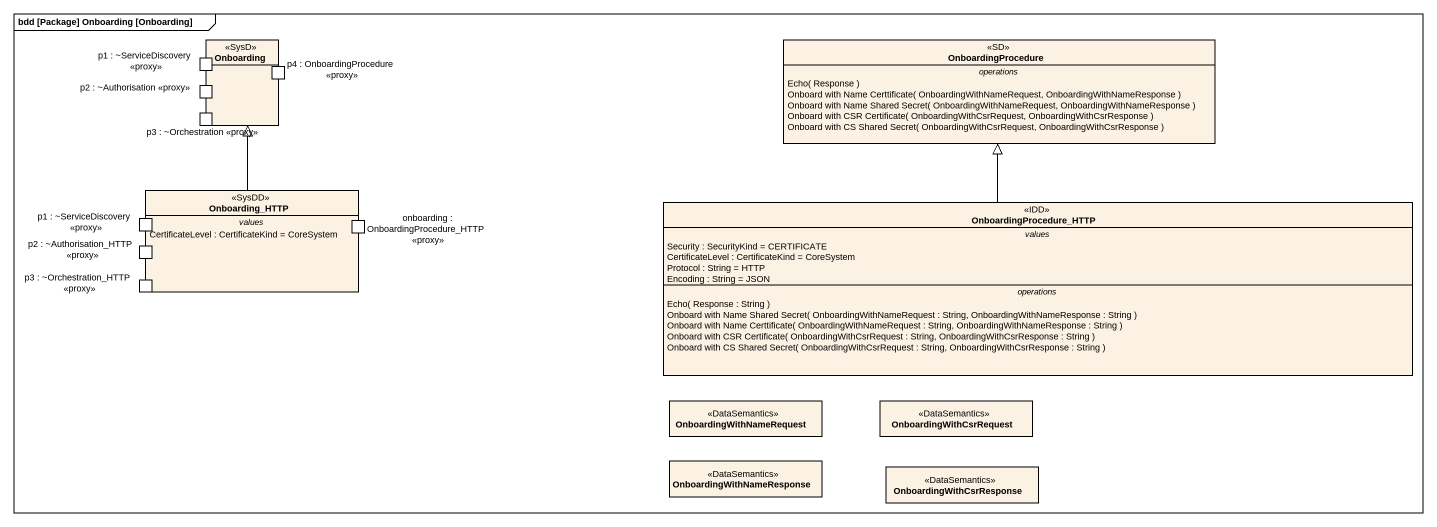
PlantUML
@startuml
mainframe bdd [Package] Onboarding [Onboarding]
allowmixing
hide circle
hide empty members
rectangle Onboarding <<SysD>> {
  port "p1 : ~ServiceDiscovery <<proxy>>" as p1_ServiceDiscovery_proxy
  port "p2 : ~Authorisation <<proxy>>" as p2_Authorisation_proxy
  port "p4 : OnboardingProcedure <<proxy>>" as p4_OnboardingProcedure_proxy
  port "p3 : ~Orchestration <<proxy>>" as p3_Orchestration_proxy
}
class OnboardingProcedure <<SD>> {
  -- operations --
  Echo( Response )
  Onboard with Name Certtificate( OnboardingWithNameRequest, OnboardingWithNameResponse )
  Onboard with Name Shared Secret( OnboardingWithNameRequest, OnboardingWithNameResponse )
  Onboard with CSR Certificate( OnboardingWithCsrRequest, OnboardingWithCsrResponse )
  Onboard with CS Shared Secret( OnboardingWithCsrRequest, OnboardingWithCsrResponse )
}
class Onboarding_HTTP <<SysDD>> {
  -- values --
  CertificateLevel : CertificateKind = CoreSystem
  -- ports --
  onboarding : OnboardingProcedure_HTTP <<proxy>>
  p1 : ~ServiceDiscovery <<proxy>>
  p2 : ~Authorisation_HTTP <<proxy>>
  p3 : ~Orchestration_HTTP <<proxy>>
}
class OnboardingProcedure_HTTP <<IDD>> {
  -- values --
  Security : SecurityKind = CERTIFICATE
  CertificateLevel : CertificateKind = CoreSystem
  Protocol : String = HTTP
  Encoding : String = JSON
  -- operations --
  Echo( Response : String )
  Onboard with Name Shared Secret( OnboardingWithNameRequest : String, OnboardingWithNameResponse : String )
  Onboard with Name Certtificate( OnboardingWithNameRequest : String, OnboardingWithNameResponse : String )
  Onboard with CSR Certificate( OnboardingWithCsrRequest : String, OnboardingWithCsrResponse : String )
  Onboard with CS Shared Secret( OnboardingWithCsrRequest : String, OnboardingWithCsrResponse : String )
}
class OnboardingWithNameRequest <<DataSemantics>>
class OnboardingWithCsrRequest <<DataSemantics>>
class OnboardingWithNameResponse <<DataSemantics>>
class OnboardingWithCsrResponse <<DataSemantics>>
Onboarding_HTTP -up-|> Onboarding
OnboardingProcedure_HTTP -up-|> OnboardingProcedure
@enduml
